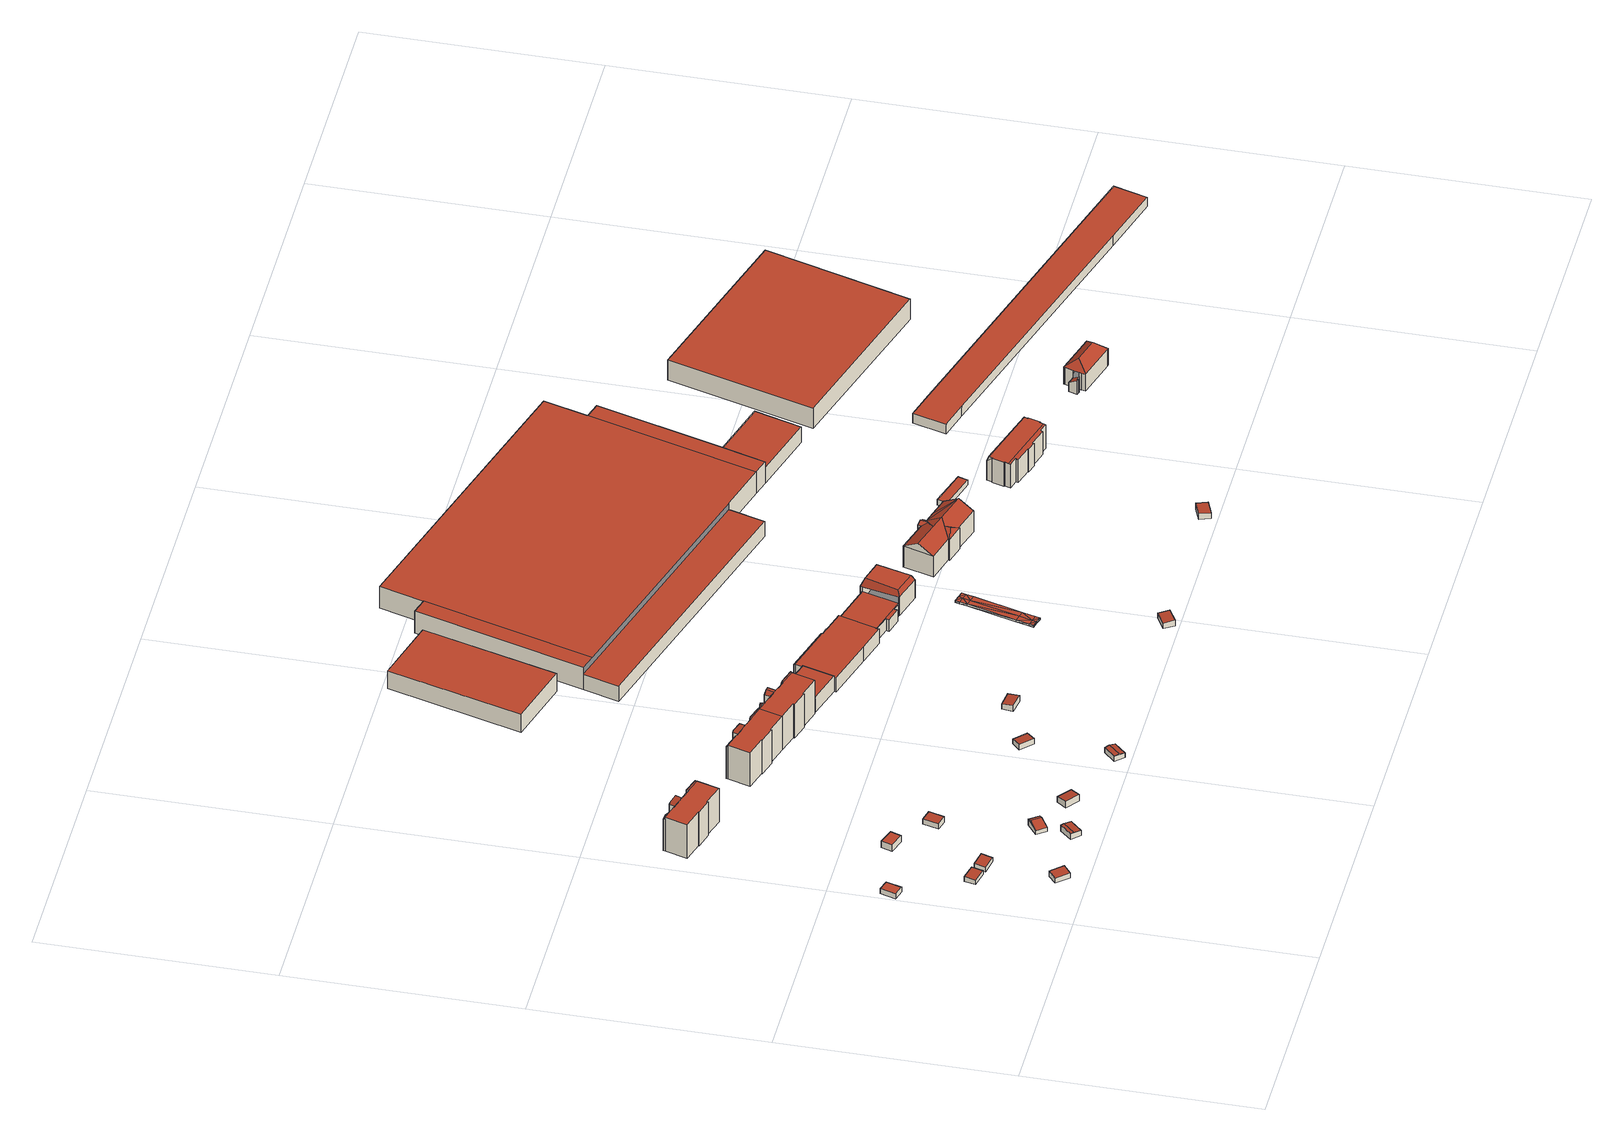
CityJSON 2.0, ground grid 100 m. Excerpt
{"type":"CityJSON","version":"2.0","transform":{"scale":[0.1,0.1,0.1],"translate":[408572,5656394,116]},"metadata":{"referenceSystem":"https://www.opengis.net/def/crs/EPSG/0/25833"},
"CityObjects":{
"building1":{"type":"Building","attributes":{"Dachtyp_tdc":"tdcPolyFlatRoof","Gemeindeschluessel":14612000,"Dachneigung":0,"QualitaetDacherkennung":69,"Geometrietyp2DReferenz":"3000","measuredHeight":2.52,"function":"31001_9998","roofType":"1000"},"geometry":[{"type":"Solid","lod":"2","boundaries":[[[[0,1,2,3]],[[1,4,5,2]],[[4,6,7,5]],[[6,0,3,7]],[[6,4,1,0]],[[3,2,5,7]]]],"semantics":{"surfaces":[{"type":"WallSurface"},{"type":"RoofSurface"},{"type":"GroundSurface"}],"values":[[0,0,0,0,1,2]]}}]},
"building2":{"type":"Building","attributes":{"Dachtyp_tdc":"tdcPolyFlatRoof","Gemeindeschluessel":14612000,"Dachneigung":4.63,"QualitaetDacherkennung":73,"Geometrietyp2DReferenz":"3000","measuredHeight":2.8,"function":"31001_9998","roofType":"2100"},"geometry":[{"type":"Solid","lod":"2","boundaries":[[[[8,9,10,11]],[[9,12,13,10]],[[12,14,15,13]],[[14,8,11,15]],[[14,12,9,8]],[[11,10,13,15]]]],"semantics":{"surfaces":[{"type":"WallSurface"},{"type":"RoofSurface"},{"type":"GroundSurface"}],"values":[[0,0,0,0,1,2]]}}]},
"building3":{"type":"Building","attributes":{"Dachtyp_tdc":"tdcPolyFlatRoof","Gemeindeschluessel":14612000,"Dachneigung":3.35,"QualitaetDacherkennung":84,"Geometrietyp2DReferenz":"3000","measuredHeight":2.32,"function":"31001_9998","roofType":"2100"},"geometry":[{"type":"Solid","lod":"2","boundaries":[[[[16,17,18,19]],[[17,20,21,18]],[[20,22,23,21]],[[22,16,19,23]],[[22,20,17,16]],[[19,18,21,23]]]],"semantics":{"surfaces":[{"type":"WallSurface"},{"type":"RoofSurface"},{"type":"GroundSurface"}],"values":[[0,0,0,0,1,2]]}}]},
"building4":{"type":"Building","attributes":{"Dachtyp_tdc":"tdcPolyFlatRoof","Gemeindeschluessel":14612000,"Dachneigung":5.38,"QualitaetDacherkennung":83,"Geometrietyp2DReferenz":"3000","measuredHeight":2.54,"function":"31001_9998","roofType":"2100"},"geometry":[{"type":"Solid","lod":"2","boundaries":[[[[24,25,26,27]],[[25,28,29,26]],[[28,30,31,29]],[[30,24,27,31]],[[30,28,25,24]],[[27,26,29,31]]]],"semantics":{"surfaces":[{"type":"WallSurface"},{"type":"RoofSurface"},{"type":"GroundSurface"}],"values":[[0,0,0,0,1,2]]}}]},
"building5":{"type":"Building","attributes":{"Dachtyp_tdc":"tdcPolyFlatRoof","Gemeindeschluessel":14612000,"Dachneigung":0,"QualitaetDacherkennung":84,"Geometrietyp2DReferenz":"3000","measuredHeight":3.15,"function":"31001_9998","roofType":"1000"},"geometry":[{"type":"Solid","lod":"2","boundaries":[[[[32,33,34,35]],[[33,36,37,34]],[[36,38,39,37]],[[38,32,35,39]],[[38,36,33,32]],[[35,34,37,39]]]],"semantics":{"surfaces":[{"type":"WallSurface"},{"type":"RoofSurface"},{"type":"GroundSurface"}],"values":[[0,0,0,0,1,2]]}}]},
"building6":{"type":"Building","attributes":{"Dachtyp_tdc":"tdcGableRoof","Gemeindeschluessel":14612000,"Dachneigung":10.18,"QualitaetDacherkennung":74,"Geometrietyp2DReferenz":"3000","measuredHeight":3.12,"function":"31001_9998","roofType":"3100"},"geometry":[{"type":"Solid","lod":"2","boundaries":[[[[40,41,42,43]],[[41,44,45,42]],[[44,46,47,45]],[[46,40,43,47]],[[44,41,48]],[[40,46,49]],[[41,40,49,48]],[[46,44,48,49]],[[43,42,45,47]]]],"semantics":{"surfaces":[{"type":"WallSurface"},{"type":"RoofSurface"},{"type":"GroundSurface"}],"values":[[0,0,0,0,0,0,1,1,2]]}}]},
"building7":{"type":"Building","attributes":{"Dachtyp_tdc":"tdcGableRoof","Gemeindeschluessel":14612000,"Dachneigung":15.72,"QualitaetDacherkennung":68,"Geometrietyp2DReferenz":"3000","measuredHeight":3.47,"function":"31001_9998","roofType":"3100"},"geometry":[{"type":"Solid","lod":"2","boundaries":[[[[50,51,52,53]],[[51,54,55,52]],[[54,56,57,55]],[[56,50,53,57]],[[54,51,58]],[[50,56,59]],[[51,50,59,58]],[[56,54,58,59]],[[53,52,55,57]]]],"semantics":{"surfaces":[{"type":"WallSurface"},{"type":"RoofSurface"},{"type":"GroundSurface"}],"values":[[0,0,0,0,0,0,1,1,2]]}}]},
"building8":{"type":"Building","attributes":{"Gemeindeschluessel":14612000,"Geometrietyp2DReferenz":"3000","function":"31001_9998","roofType":"9999"},"children":["building8-1","building8-2","building8-3","building8-4"]},
"building8-1":{"type":"BuildingPart","attributes":{"Dachtyp_tdc":"tdcHipAndGableRoof","Dachneigung":57.56,"QualitaetDacherkennung":70,"Geometrietyp2DReferenz":"3000","measuredHeight":17.89,"roofType":"5000"},"parents":["building8"],"geometry":[{"type":"MultiSurface","lod":"2","boundaries":[[[60,61,62,63]],[[64,65,66,67]],[[65,68,69,66]],[[68,70,71,69]],[[70,72,73,71]],[[72,74,75,73]],[[74,76,77,75]],[[76,78,79,77]],[[78,80,81,79]],[[80,60,63,81]],[[76,74,82]],[[74,72,70,68,65,64,83,84,82]],[[84,85,61,60,80,78,76,82]],[[63,62,86,67,66,69,71,73,75,77,79,81]]],"semantics":{"surfaces":[{"type":"WallSurface"},{"type":"RoofSurface"},{"type":"GroundSurface"}],"values":[0,0,0,0,0,0,0,0,0,0,1,1,1,2]}}]},
"building8-2":{"type":"BuildingPart","attributes":{"Dachtyp_tdc":"tdcGableRoof","Dachneigung":16.87,"QualitaetDacherkennung":16,"Geometrietyp2DReferenz":"3000","measuredHeight":16.88,"roofType":"3100"},"parents":["building8"],"geometry":[{"type":"MultiSurface","lod":"2","boundaries":[[[87,88,89,90]],[[88,91,92,89]],[[91,93,94,92]],[[91,88,95]],[[88,87,96,95]],[[93,91,95,96]],[[90,89,92,94]]],"semantics":{"surfaces":[{"type":"WallSurface"},{"type":"RoofSurface"},{"type":"GroundSurface"}],"values":[0,0,0,0,1,1,2]}}]},
"building8-3":{"type":"BuildingPart","attributes":{"Dachtyp_tdc":"tdcPolyFlatRoof","Dachneigung":0,"QualitaetDacherkennung":75,"Geometrietyp2DReferenz":"3000","measuredHeight":16.93,"roofType":"1000"},"parents":["building8"],"geometry":[{"type":"MultiSurface","lod":"2","boundaries":[[[97,98,67,94,93]],[[98,64,67]],[[99,62,61]],[[99,100,101,62]],[[100,102,103,101]],[[104,105,106,107,108]],[[105,109,110,106]],[[109,111,112,110]],[[111,113,114,112]],[[113,115,116,114]],[[115,117,118,116]],[[117,119,87,90,118]],[[119,117,115,113,111,109,105,104,120,102,100,99,85,121,83,98,97]],[[94,67,86,62,101,103,107,106,110,112,114,116,118,90]]],"semantics":{"surfaces":[{"type":"WallSurface"},{"type":"RoofSurface"},{"type":"GroundSurface"}],"values":[0,0,0,0,0,0,0,0,0,0,0,0,1,2]}}]},
"building8-4":{"type":"BuildingPart","attributes":{"Dachtyp_tdc":"tdcPolyFlatRoof","Dachneigung":3.7,"QualitaetDacherkennung":11,"Geometrietyp2DReferenz":"3000","measuredHeight":17.28,"roofType":"2100"},"parents":["building8"],"geometry":[{"type":"MultiSurface","lod":"2","boundaries":[[[122,123,124,103,102]],[[123,125,126,124]],[[125,108,107,126]],[[125,123,122,120,108]],[[107,103,124,126]]],"semantics":{"surfaces":[{"type":"WallSurface"},{"type":"RoofSurface"},{"type":"GroundSurface"}],"values":[0,0,0,1,2]}}]},
"building9":{"type":"Building","attributes":{"Dachtyp_tdc":"tdcPolyFlatRoof","Gemeindeschluessel":14612000,"Dachneigung":3.21,"QualitaetDacherkennung":86,"Geometrietyp2DReferenz":"3000","measuredHeight":2.82,"function":"31001_9998","roofType":"2100"},"geometry":[{"type":"Solid","lod":"2","boundaries":[[[[127,128,129,130]],[[128,131,132,129]],[[131,133,134,132]],[[133,127,130,134]],[[133,131,128,127]],[[130,129,132,134]]]],"semantics":{"surfaces":[{"type":"WallSurface"},{"type":"RoofSurface"},{"type":"GroundSurface"}],"values":[[0,0,0,0,1,2]]}}]},
"building10":{"type":"Building","attributes":{"Dachtyp_tdc":"tdcPolyFlatRoof","Gemeindeschluessel":14612000,"Dachneigung":6.22,"QualitaetDacherkennung":70,"Geometrietyp2DReferenz":"3000","measuredHeight":3.26,"function":"31001_9998","roofType":"2100"},"geometry":[{"type":"Solid","lod":"2","boundaries":[[[[135,136,137,138]],[[136,139,140,137]],[[139,141,142,140]],[[141,135,138,142]],[[141,139,136,135]],[[138,137,140,142]]]],"semantics":{"surfaces":[{"type":"WallSurface"},{"type":"RoofSurface"},{"type":"GroundSurface"}],"values":[[0,0,0,0,1,2]]}}]},
"building11":{"type":"Building","attributes":{"Dachtyp_tdc":"tdcGableRoof","Gemeindeschluessel":14612000,"Dachneigung":13.73,"QualitaetDacherkennung":66,"Geometrietyp2DReferenz":"3000","measuredHeight":3.08,"function":"31001_9998","roofType":"3100"},"geometry":[{"type":"Solid","lod":"2","boundaries":[[[[143,144,145,146]],[[144,147,148,145]],[[147,149,150,148]],[[149,143,146,150]],[[147,144,151]],[[143,149,152]],[[144,143,152,151]],[[149,147,151,152]],[[146,145,148,150]]]],"semantics":{"surfaces":[{"type":"WallSurface"},{"type":"RoofSurface"},{"type":"GroundSurface"}],"values":[[0,0,0,0,0,0,1,1,2]]}}]},
"building12":{"type":"Building","attributes":{"Gemeindeschluessel":14612000,"Geometrietyp2DReferenz":"3000","function":"31001_9998","roofType":"9999"},"children":["building12-1","building12-2","building12-3","building12-4"]},
"building12-1":{"type":"BuildingPart","attributes":{"Dachtyp_tdc":"tdcPolyFlatRoof","Dachneigung":0,"QualitaetDacherkennung":77,"Geometrietyp2DReferenz":"3000","measuredHeight":16.86,"roofType":"1000"},"parents":["building12"],"geometry":[{"type":"MultiSurface","lod":"2","boundaries":[[[153,154,155,156]],[[154,157,158,155]],[[157,159,160,161,158]],[[159,157,154,153,162,163,164,165,166,167,168,169,170,171,172,173]],[[174,175,176,177,178,179,180,181,182,183,156,155,158,161]],[[173,172,175,174,184]],[[172,185,175]],[[167,166,186,179,178,187]],[[165,164,181,180,188]],[[164,163,182,181]],[[163,162,183,182]],[[162,153,156,183]]],"semantics":{"surfaces":[{"type":"WallSurface"},{"type":"RoofSurface"},{"type":"GroundSurface"}],"values":[0,0,0,1,2,0,0,0,0,0,0,0]}}]},
"building12-2":{"type":"BuildingPart","attributes":{"Dachtyp_tdc":"tdcHipAndGableRoof","Dachneigung":57.32,"QualitaetDacherkennung":58,"Geometrietyp2DReferenz":"3000","measuredHeight":17.8,"roofType":"5000"},"parents":["building12"],"geometry":[{"type":"MultiSurface","lod":"2","boundaries":[[[189,187,178]],[[185,190,191,175]],[[190,192,193,191]],[[192,194,195,193]],[[194,196,197,195]],[[196,198,199,197]],[[198,200,201,199]],[[200,202,203,201]],[[202,189,178,203]],[[198,196,204]],[[196,194,192,190,185,171,205,204]],[[205,169,206,187,189,202,200,198,204]],[[178,177,176,175,191,193,195,197,199,201,203]]],"semantics":{"surfaces":[{"type":"WallSurface"},{"type":"RoofSurface"},{"type":"GroundSurface"}],"values":[0,0,0,0,0,0,0,0,0,1,1,1,2]}}]},
"building12-3":{"type":"BuildingPart","attributes":{"Dachtyp_tdc":"tdcPolyFlatRoof","Dachneigung":0,"QualitaetDacherkennung":10,"Geometrietyp2DReferenz":"3000","measuredHeight":16.22,"roofType":"1000"},"parents":["building12"],"geometry":[{"type":"MultiSurface","lod":"2","boundaries":[[[160,207,208,161]],[[207,209,210,208]],[[209,184,174,210]],[[184,209,207,160]],[[161,208,210,174]]],"semantics":{"surfaces":[{"type":"WallSurface"},{"type":"RoofSurface"},{"type":"GroundSurface"}],"values":[0,0,0,1,2]}}]},
"building12-4":{"type":"BuildingPart","attributes":{"Dachtyp_tdc":"tdcFreeFormRoof","Dachneigung":80.85,"QualitaetDacherkennung":24,"Geometrietyp2DReferenz":"3000","measuredHeight":17.55,"roofType":"5000"},"parents":["building12"],"geometry":[{"type":"MultiSurface","lod":"2","boundaries":[[[186,211,212,179]],[[211,213,214,212]],[[213,188,180,214]],[[215,188,213]],[[216,215,213,211]],[[216,211,186]],[[215,216,186,188]],[[179,212,214,180]]],"semantics":{"surfaces":[{"type":"WallSurface"},{"type":"RoofSurface"},{"type":"GroundSurface"}],"values":[0,0,0,1,1,1,1,2]}}]},
"building13":{"type":"Building","attributes":{"Dachtyp_tdc":"tdcPolyFlatRoof","Gemeindeschluessel":14612000,"Dachneigung":4.91,"QualitaetDacherkennung":75,"Geometrietyp2DReferenz":"3000","measuredHeight":2.71,"function":"31001_9998","roofType":"2100"},"geometry":[{"type":"Solid","lod":"2","boundaries":[[[[217,218,219,220]],[[218,221,222,219]],[[221,223,224,222]],[[223,217,220,224]],[[223,221,218,217]],[[220,219,222,224]]]],"semantics":{"surfaces":[{"type":"WallSurface"},{"type":"RoofSurface"},{"type":"GroundSurface"}],"values":[[0,0,0,0,1,2]]}}]},
"building14":{"type":"Building","attributes":{"Gemeindeschluessel":14612000,"Geometrietyp2DReferenz":"3000","function":"31001_9998","roofType":"9999"},"children":["building14-1","building14-2","building14-3","building14-4","building14-5"]},
"building14-1":{"type":"BuildingPart","attributes":{"Dachtyp_tdc":"tdcPolyFlatRoof","Dachneigung":0,"QualitaetDacherkennung":75,"Geometrietyp2DReferenz":"3000","measuredHeight":16.89,"roofType":"1000"},"parents":["building14"],"geometry":[{"type":"MultiSurface","lod":"2","boundaries":[[[225,226,227,228,229]],[[226,230,227]],[[231,232,233]],[[231,234,235,236,232]],[[237,238,239,240,241,242]],[[243,244,245,246,247]],[[244,248,249,245]],[[248,250,251,249]],[[250,252,253,251]],[[252,254,255,253]],[[254,256,257,255]],[[256,164,181,257]],[[164,165,258,180,181]],[[165,164,256,254,252,250,248,244,243,238,237,234,231,226,225,259,260]],[[228,227,261,262,232,236,241,240,246,245,249,251,253,255,257,181,180]]],"semantics":{"surfaces":[{"type":"WallSurface"},{"type":"RoofSurface"},{"type":"GroundSurface"}],"values":[0,0,0,0,0,0,0,0,0,0,0,0,0,1,2]}}]},
"building14-2":{"type":"BuildingPart","attributes":{"Dachtyp_tdc":"tdcGableRoof","Dachneigung":29.98,"QualitaetDacherkennung":11,"Geometrietyp2DReferenz":"3000","measuredHeight":18.31,"roofType":"3100"},"parents":["building14"],"geometry":[{"type":"MultiSurface","lod":"2","boundaries":[[[258,263,214,180]],[[263,264,265,214]],[[264,229,228,265]],[[264,263,266]],[[263,258,260,267,266]],[[229,264,266,267,259]],[[180,214,265,228]]],"semantics":{"surfaces":[{"type":"WallSurface"},{"type":"RoofSurface"},{"type":"GroundSurface"}],"values":[0,0,0,0,1,1,2]}}]},
"building14-3":{"type":"BuildingPart","attributes":{"Dachtyp_tdc":"tdcGableRoof","Dachneigung":42.89,"QualitaetDacherkennung":6,"Geometrietyp2DReferenz":"3000","measuredHeight":12.55,"roofType":"3100"},"parents":["building14"],"geometry":[{"type":"MultiSurface","lod":"2","boundaries":[[[239,268,269,240]],[[268,270,271,269]],[[270,247,246,271]],[[270,268,272]],[[268,239,273,272]],[[247,270,272,273]],[[240,269,271,246]]],"semantics":{"surfaces":[{"type":"WallSurface"},{"type":"RoofSurface"},{"type":"GroundSurface"}],"values":[0,0,0,0,1,1,2]}}]},
"building14-4":{"type":"BuildingPart","attributes":{"Dachtyp_tdc":"tdcFreeFormRoof","Dachneigung":69.13,"QualitaetDacherkennung":12,"Geometrietyp2DReferenz":"3000","measuredHeight":17.59,"roofType":"5000"},"parents":["building14"],"geometry":[{"type":"MultiSurface","lod":"2","boundaries":[[[235,274,275,236]],[[274,276,277,275]],[[276,242,241,277]],[[278,242,276]],[[279,278,276,274]],[[279,274,235]],[[278,279,235,242]],[[236,275,277,241]]],"semantics":{"surfaces":[{"type":"WallSurface"},{"type":"RoofSurface"},{"type":"GroundSurface"}],"values":[0,0,0,1,1,1,1,2]}}]},
"building14-5":{"type":"BuildingPart","attributes":{"Dachtyp_tdc":"tdcCutGableRoof","Dachneigung":55.86,"QualitaetDacherkennung":48,"Geometrietyp2DReferenz":"3000","measuredHeight":16.73,"roofType":"9999"},"parents":["building14"],"geometry":[{"type":"MultiSurface","lod":"2","boundaries":[[[230,280,281,227]],[[280,282,283,281]],[[282,284,285,283]],[[284,286,287,285]],[[286,288,289,287]],[[288,290,291,289]],[[290,292,293,291]],[[292,294,295,293]],[[294,296,297,295]],[[296,233,232,297]],[[288,286,284,282,280,230,298]],[[299,233,296,294,292,290]],[[298,299,290,288]],[[227,281,283,285,287,289,291,293,295,297,232,262,261]]],"semantics":{"surfaces":[{"type":"WallSurface"},{"type":"RoofSurface"},{"type":"GroundSurface"}],"values":[0,0,0,0,0,0,0,0,0,0,1,1,1,2]}}]},
"building15":{"type":"Building","attributes":{"Dachtyp_tdc":"tdcPolyFlatRoof","Gemeindeschluessel":14612000,"Dachneigung":5.23,"QualitaetDacherkennung":60,"Geometrietyp2DReferenz":"3000","measuredHeight":2.94,"function":"31001_9998","roofType":"2100"},"geometry":[{"type":"Solid","lod":"2","boundaries":[[[[300,301,302,303]],[[301,304,305,302]],[[304,306,307,305]],[[306,300,303,307]],[[306,304,301,300]],[[303,302,305,307]]]],"semantics":{"surfaces":[{"type":"WallSurface"},{"type":"RoofSurface"},{"type":"GroundSurface"}],"values":[[0,0,0,0,1,2]]}}]},
"building16":{"type":"Building","attributes":{"Dachtyp_tdc":"tdcPolyFlatRoof","Gemeindeschluessel":14612000,"Dachneigung":0,"QualitaetDacherkennung":79,"Geometrietyp2DReferenz":"3000","measuredHeight":7.58,"function":"31001_9998","roofType":"1000"},"geometry":[{"type":"Solid","lod":"2","boundaries":[[[[308,309,310,311]],[[309,312,313,310]],[[312,314,315,313]],[[314,316,317,315]],[[316,318,319,317]],[[318,320,321,319]],[[320,308,311,321]],[[320,318,316,314,312,309,308]],[[311,310,313,315,317,319,321]]]],"semantics":{"surfaces":[{"type":"WallSurface"},{"type":"RoofSurface"},{"type":"GroundSurface"}],"values":[[0,0,0,0,0,0,0,1,2]]}}]},
"building17":{"type":"Building","attributes":{"Gemeindeschluessel":14612000,"Dachorientierung":0,"MittlereTraufHoehe":125.93,"ObjektHoehe":9,"BodenHoehe":116.93,"Geometrietyp2DReferenz":"3000","BezugspunktDach":"2000","AbsoluteHoehe":125.93,"Dachflaeche":1790.75,"measuredHeight":9,"function":"31001_2000","storeysAboveGround":3},"geometry":[{"type":"MultiSurface","lod":"2","boundaries":[[[322,323,324,325]],[[325,324,326,327]],[[324,323,328,326]],[[323,322,329,328]],[[322,325,327,329]],[[327,326,328,329]]],"semantics":{"surfaces":[{"type":"RoofSurface"},{"type":"WallSurface"},{"type":"GroundSurface"}],"values":[0,1,1,1,1,2]}}]},
"building18":{"type":"Building","attributes":{"Dachtyp_tdc":"tdcPolyFlatRoof","Gemeindeschluessel":14612000,"Dachneigung":3.78,"QualitaetDacherkennung":62,"Geometrietyp2DReferenz":"3000","measuredHeight":2.79,"function":"31001_9998","roofType":"2100"},"geometry":[{"type":"Solid","lod":"2","boundaries":[[[[330,331,332,333]],[[331,334,335,332]],[[334,336,337,335]],[[336,330,333,337]],[[336,334,331,330]],[[333,332,335,337]]]],"semantics":{"surfaces":[{"type":"WallSurface"},{"type":"RoofSurface"},{"type":"GroundSurface"}],"values":[[0,0,0,0,1,2]]}}]},
"building19":{"type":"Building","attributes":{"Gemeindeschluessel":14612000,"Geometrietyp2DReferenz":"3000","function":"31001_9998","roofType":"9999"},"children":["building19-1","building19-2","building19-3","building19-4","building19-5"]},
"building19-1":{"type":"BuildingPart","attributes":{"Dachtyp_tdc":"tdcCutTentRoof","Dachneigung":0.071,"QualitaetDacherkennung":75,"Geometrietyp2DReferenz":"3000","measuredHeight":11.69,"roofType":"9999"},"parents":["building19"],"geometry":[{"type":"MultiSurface","lod":"2","boundaries":[[[338,339,340,341]],[[339,342,343,340]],[[342,344,345,343]],[[344,346,347,345]],[[346,348,349,347]],[[348,350,351,349]],[[350,352,353,351]],[[352,354,355,353]],[[354,356,357,355]],[[356,358,359,357]],[[358,360,361,359]],[[360,362,363,361]],[[362,364,363]],[[350,348,346,344,342,365,366]],[[358,356,354,352,350,366,367]],[[360,358,367,368]],[[342,339,338,362,360,368,365]],[[368,367,366,365]],[[340,343,345,347,349,351,353,355,357,359,361,363]]],"semantics":{"surfaces":[{"type":"WallSurface"},{"type":"RoofSurface"},{"type":"GroundSurface"}],"values":[0,0,0,0,0,0,0,0,0,0,0,0,0,1,1,1,1,1,2]}}]},
"building19-2":{"type":"BuildingPart","attributes":{"Dachtyp_tdc":"tdcPolyFlatRoof","Dachneigung":0,"QualitaetDacherkennung":43,"Geometrietyp2DReferenz":"3000","measuredHeight":5.82,"roofType":"1000"},"parents":["building19"],"geometry":[{"type":"MultiSurface","lod":"2","boundaries":[[[369,370,371,372]],[[370,373,374,371]],[[373,375,376,377,374]],[[378,379,380,381,382]],[[379,383,384,380]],[[383,385,386,384]],[[385,369,372,386]],[[385,383,379,378,375,373,370,369]],[[372,371,374,377,381,380,384,386]]],"semantics":{"surfaces":[{"type":"WallSurface"},{"type":"RoofSurface"},{"type":"GroundSurface"}],"values":[0,0,0,0,0,0,0,1,2]}}]},
"building19-3":{"type":"BuildingPart","attributes":{"Dachtyp_tdc":"tdcPolyFlatRoof","Dachneigung":8.96,"QualitaetDacherkennung":39,"Geometrietyp2DReferenz":"3000","measuredHeight":6.89,"roofType":"2100"},"parents":["building19"],"geometry":[{"type":"MultiSurface","lod":"2","boundaries":[[[387,388,389,390]],[[391,392,393,394]],[[392,387,390,393]],[[392,391,388,387]],[[390,389,394,393]]],"semantics":{"surfaces":[{"type":"WallSurface"},{"type":"RoofSurface"},{"type":"GroundSurface"}],"values":[0,0,0,1,2]}}]},
"building19-4":{"type":"BuildingPart","attributes":{"Dachtyp_tdc":"tdcPolyFlatRoof","Dachneigung":0,"QualitaetDacherkennung":76,"Geometrietyp2DReferenz":"3000","measuredHeight":5.69,"roofType":"1000"},"parents":["building19"],"geometry":[{"type":"MultiSurface","lod":"2","boundaries":[[[395,341,340,396]],[[364,382,381,363]],[[364,341,395,376,382]],[[381,377,396,340,363]]],"semantics":{"surfaces":[{"type":"WallSurface"},{"type":"RoofSurface"},{"type":"GroundSurface"}],"values":[0,0,1,2]}}]},
"building19-5":{"type":"BuildingPart","attributes":{"Dachtyp_tdc":"tdcPolyFlatRoof","Dachneigung":0,"QualitaetDacherkennung":35,"Geometrietyp2DReferenz":"3000","measuredHeight":7.14,"roofType":"1000"},"parents":["building19"],"geometry":[{"type":"MultiSurface","lod":"2","boundaries":[[[397,398,399,389,388]],[[398,400,401,399]],[[400,402,403,401]],[[402,404,405,403]],[[404,406,407,405]],[[406,408,395,396,407]],[[409,410,411,374,373]],[[410,412,413,411]],[[412,414,415,413]],[[414,416,417,415]],[[416,418,419,417]],[[418,420,391,394,419]],[[420,418,416,414,412,410,409,408,406,404,402,400,398,397]],[[389,399,401,403,405,407,396,377,374,411,413,415,417,419,394]]],"semantics":{"surfaces":[{"type":"WallSurface"},{"type":"RoofSurface"},{"type":"GroundSurface"}],"values":[0,0,0,0,0,0,0,0,0,0,0,0,1,2]}}]},
"building20":{"type":"Building","attributes":{"Stand_DGM":"2016","Stand_Basis-DLM":"2021","Gemeindeschluessel":"14612000","ObjektHoehe":1,"Stand_Laserscan":"2016","BodenHoehe":116.72,"Stand_3D-Stadtmodell":"2023","Geometrietyp2DReferenz":2000,"AbsoluteHoehe":117.72,"measuredHeight":1,"function":"53001_1800","roofType":"9999"},"geometry":[{"type":"MultiSurface","lod":"2","boundaries":[[[421,422,423]],[[421,423,424]],[[422,425,423]],[[423,425,426]],[[425,427,428]],[[425,428,426]],[[427,429,428]],[[428,429,430]],[[429,431,432]],[[429,432,430]],[[433,434,422]],[[433,422,421]],[[434,435,422]],[[422,435,425]],[[435,436,427]],[[435,427,425]],[[427,436,429]],[[429,436,437]],[[437,438,431]],[[437,431,429]],[[421,424,439]],[[421,439,440]],[[424,423,441]],[[424,441,439]],[[423,426,442]],[[423,442,441]],[[426,428,443]],[[426,443,442]],[[428,430,444]],[[428,444,443]],[[430,432,445]],[[430,445,444]],[[432,431,446]],[[432,446,445]],[[431,438,447]],[[431,447,446]],[[438,437,448]],[[438,448,447]],[[437,436,449]],[[437,449,448]],[[436,435,450]],[[436,450,449]],[[435,434,451]],[[435,451,450]],[[434,433,452]],[[434,452,451]],[[433,421,440]],[[433,440,452]],[[441,453,440]],[[439,441,440]],[[441,454,453]],[[442,454,441]],[[443,455,454]],[[442,443,454]],[[443,456,455]],[[444,456,443]],[[445,446,456]],[[444,445,456]],[[453,451,452]],[[440,453,452]],[[453,450,451]],[[454,450,453]],[[455,449,450]],[[454,455,450]],[[456,449,455]],[[448,449,456]],[[446,447,448]],[[456,446,448]]],"semantics":{"surfaces":[{"type":"RoofSurface"},{"type":"WallSurface"},{"type":"GroundSurface"}],"values":[0,0,0,0,0,0,0,0,0,0,0,0,0,0,0,0,0,0,0,0,1,1,1,1,1,1,1,1,1,1,1,1,1,1,1,1,1,1,1,1,1,1,1,1,1,1,1,1,2,2,2,2,2,2,2,2,2,2,2,2,2,2,2,2,2,2,2,2]}}]},
"building21":{"type":"Building","attributes":{"Dachtyp_tdc":"tdcFreeFormRoof","Gemeindeschluessel":14612000,"Dachneigung":29.04,"QualitaetDacherkennung":66,"Geometrietyp2DReferenz":"3000","measuredHeight":14.24,"function":"31001_9998","roofType":"5000"},"geometry":[{"type":"Solid","lod":"2","boundaries":[[[[457,458,459,460]],[[458,461,462,459]],[[461,463,464,462]],[[463,465,466,464]],[[465,467,468,466]],[[467,469,470,468]],[[469,471,472,470]],[[471,473,474,472]],[[473,475,476,474]],[[475,477,478,476]],[[477,479,480,478]],[[479,481,482,480]],[[481,457,460,482]],[[483,484,485,486,481,479]],[[487,488,483,479,477]],[[487,477,475]],[[488,487,475,473]],[[489,483,488,473,471]],[[489,471,469]],[[467,489,469]],[[465,489,467]],[[465,483,489]],[[483,465,484]],[[490,491,485,484,465,463]],[[490,463,461]],[[491,490,461,458]],[[486,485,491,458,457]],[[486,457,481]],[[460,459,462,464,466,468,470,472,474,476,478,480,482]]]],"semantics":{"surfaces":[{"type":"WallSurface"},{"type":"RoofSurface"},{"type":"GroundSurface"}],"values":[[0,0,0,0,0,0,0,0,0,0,0,0,0,1,1,1,1,1,0,1,1,1,1,1,0,1,1,0,2]]}}]},
"building22":{"type":"Building","attributes":{"Gemeindeschluessel":14612000,"Geometrietyp2DReferenz":"3000","function":"31001_2000","roofType":"9999"},"children":["building22-1","building22-2","building22-3","building22-4"]},
"building22-1":{"type":"BuildingPart","attributes":{"Dachtyp_tdc":"tdcPolyFlatRoof","Dachneigung":0,"QualitaetDacherkennung":42,"Geometrietyp2DReferenz":"3000","measuredHeight":11.07,"roofType":"1000"},"parents":["building22"],"geometry":[{"type":"MultiSurface","lod":"2","boundaries":[[[492,493,494,495,496]],[[493,497,498,499,494]],[[500,497,493,492]],[[495,494,499,501]]],"semantics":{"surfaces":[{"type":"WallSurface"},{"type":"RoofSurface"},{"type":"GroundSurface"}],"values":[0,0,1,2]}}]},
"building22-2":{"type":"BuildingPart","attributes":{"Dachtyp_tdc":"tdcPolyFlatRoof","Dachneigung":0,"QualitaetDacherkennung":36,"Geometrietyp2DReferenz":"3000","measuredHeight":10.86,"roofType":"1000"},"parents":["building22"],"geometry":[{"type":"MultiSurface","lod":"2","boundaries":[[[502,503,504,505]],[[503,506,504]],[[498,507,508,499]],[[507,509,510,508]],[[509,511,512,510]],[[509,507,498,513,503,502,511]],[[512,505,504,501,499,508,510]]],"semantics":{"surfaces":[{"type":"WallSurface"},{"type":"RoofSurface"},{"type":"GroundSurface"}],"values":[0,0,0,0,0,1,2]}}]},
"building22-3":{"type":"BuildingPart","attributes":{"Dachtyp_tdc":"tdcPolyFlatRoof","Dachneigung":0,"QualitaetDacherkennung":43,"Geometrietyp2DReferenz":"3000","measuredHeight":10.92,"roofType":"1000"},"parents":["building22"],"geometry":[{"type":"MultiSurface","lod":"2","boundaries":[[[514,515,516,517]],[[515,518,519,516]],[[518,502,505,519]],[[514,517,512,511]],[[511,502,518,515,514]],[[517,516,519,505,512]]],"semantics":{"surfaces":[{"type":"WallSurface"},{"type":"RoofSurface"},{"type":"GroundSurface"}],"values":[0,0,0,0,1,2]}}]},
"building22-4":{"type":"BuildingPart","attributes":{"Dachtyp_tdc":"tdcPolyFlatRoof","Dachneigung":0,"QualitaetDacherkennung":88,"Geometrietyp2DReferenz":"3000","measuredHeight":7.49,"roofType":"1000"},"parents":["building22"],"geometry":[{"type":"MultiSurface","lod":"2","boundaries":[[[520,496,495,521]],[[506,522,523,504]],[[522,520,521,523]],[[522,506,524,496,520]],[[521,495,501,504,523]]],"semantics":{"surfaces":[{"type":"WallSurface"},{"type":"RoofSurface"},{"type":"GroundSurface"}],"values":[0,0,0,1,2]}}]},
"building23":{"type":"Building","attributes":{"Dachtyp_tdc":"tdcPolyFlatRoof","Gemeindeschluessel":14612000,"Dachneigung":3.6,"QualitaetDacherkennung":72,"Geometrietyp2DReferenz":"3000","measuredHeight":3,"function":"31001_9998","roofType":"2100"},"geometry":[{"type":"Solid","lod":"2","boundaries":[[[[525,526,527,528]],[[526,529,530,527]],[[529,531,532,530]],[[531,525,528,532]],[[531,529,526,525]],[[528,527,530,532]]]],"semantics":{"surfaces":[{"type":"WallSurface"},{"type":"RoofSurface"},{"type":"GroundSurface"}],"values":[[0,0,0,0,1,2]]}}]},
"building24":{"type":"Building","attributes":{"Gemeindeschluessel":14612000,"Dachneigung":90,"Dachorientierung":0,"MittlereTraufHoehe":118.89,"QualitaetDacherkennung":92,"ObjektHoehe":2.6,"BodenHoehe":116.3,"Geometrietyp2DReferenz":"3000","AbsoluteHoehe":118.89,"Dachflaeche":74.6,"measuredHeight":2.6,"function":"31001_9998","roofType":"1000","storeysAboveGround":1},"geometry":[{"type":"MultiSurface","lod":"2","boundaries":[[[533,534,535,536]],[[534,537,538,535]],[[537,539,540,538]],[[539,541,542,540]],[[541,533,536,542]],[[541,539,537,534,533]],[[536,535,538,540,542]]],"semantics":{"surfaces":[{"type":"WallSurface"},{"type":"RoofSurface"},{"type":"GroundSurface"}],"values":[0,0,0,0,0,1,2]}}]},
"building25":{"type":"Building","attributes":{"Dachtyp_tdc":"tdcFreeFormRoof","Gemeindeschluessel":14612000,"Dachneigung":0.156,"QualitaetDacherkennung":70,"Geometrietyp2DReferenz":"3000","measuredHeight":12.02,"function":"31001_9998","roofType":"5000"},"geometry":[{"type":"Solid","lod":"2","boundaries":[[[[543,544,545,546]],[[544,547,548,545]],[[547,549,550,548]],[[549,551,552,550]],[[551,553,554,552]],[[551,549,547,544,543,555,556,557,558,559,560,553]],[[561,562,563,564,565,566,567,568,569,570,571,572,573,574,575,576]],[[577,561,576,578,579,580,581,558,557,582,583,584]],[[577,562,561]],[[556,582,557]],[[581,559,558]],[[575,578,576]],[[554,585,586,587,588,589,590,591,592,593,594,595,596,597,598,599,600,601,602,603,604,605,606,607,608,609,610,546,545,548,550,552]],[[553,560,585,554]],[[560,559,586,585]],[[559,581,587,586]],[[581,580,588,587]],[[580,579,589,588]],[[579,578,590,589]],[[578,575,591,590]],[[575,574,592,591]],[[574,573,593,592]],[[573,572,594,593]],[[572,571,595,594]],[[571,570,596,595]],[[570,569,597,596]],[[569,568,598,597]],[[568,567,599,598]],[[567,566,600,599]],[[566,565,601,600]],[[565,564,602,601]],[[564,563,603,602]],[[563,562,604,603]],[[562,577,605,604]],[[577,584,606,605]],[[584,583,607,606]],[[583,582,608,607]],[[582,556,609,608]],[[556,555,610,609]],[[555,543,546,610]]]],"semantics":{"surfaces":[{"type":"WallSurface"},{"type":"RoofSurface"},{"type":"GroundSurface"}],"values":[[0,0,0,0,0,1,1,1,0,0,0,0,2,0,0,0,0,0,0,0,0,0,0,0,0,0,0,0,0,0,0,0,0,0,0,0,0,0,0,0]]}}]},
"building26":{"type":"Building","attributes":{"Dachtyp_tdc":"tdcPolyFlatRoof","Gemeindeschluessel":14612000,"Dachneigung":0,"QualitaetDacherkennung":59,"Geometrietyp2DReferenz":"3000","measuredHeight":7.87,"function":"31001_2000","roofType":"1000"},"geometry":[{"type":"Solid","lod":"2","boundaries":[[[[611,612,519,613]],[[612,614,516,519]],[[614,615,616,516]],[[615,611,613,616]],[[615,614,612,611]],[[613,519,516,616]]]],"semantics":{"surfaces":[{"type":"WallSurface"},{"type":"RoofSurface"},{"type":"GroundSurface"}],"values":[[0,0,0,0,1,2]]}}]},
"building27":{"type":"Building","attributes":{"Gemeindeschluessel":14612000,"Geometrietyp2DReferenz":"3000","function":"31001_9998","roofType":"9999"},"children":["building27-1","building27-2"]},
"building27-1":{"type":"BuildingPart","attributes":{"Dachtyp_tdc":"tdcHipRoof","Dachneigung":37.4,"QualitaetDacherkennung":72,"Geometrietyp2DReferenz":"3000","measuredHeight":12.11,"roofType":"3200"},"parents":["building27"],"geometry":[{"type":"MultiSurface","lod":"2","boundaries":[[[617,618,619,620]],[[618,621,619]],[[622,623,624,625,626]],[[623,627,628,624]],[[627,629,630,628]],[[629,631,632,630]],[[631,633,634,632]],[[633,635,636,634]],[[635,637,638,636]],[[637,639,640,638]],[[639,641,642,640]],[[641,643,644,642]],[[643,645,646,644]],[[645,617,620,646]],[[641,639,637,635,633,631,647]],[[627,623,622,618,617,645,648]],[[631,629,627,648,647]],[[645,643,641,647,648]],[[620,619,625,624,628,630,632,634,636,638,640,642,644,646]]],"semantics":{"surfaces":[{"type":"WallSurface"},{"type":"RoofSurface"},{"type":"GroundSurface"}],"values":[0,0,0,0,0,0,0,0,0,0,0,0,0,0,1,1,1,1,2]}}]},
"building27-2":{"type":"BuildingPart","attributes":{"Dachtyp_tdc":"tdcPolyFlatRoof","Dachneigung":28.91,"QualitaetDacherkennung":49,"Geometrietyp2DReferenz":"3000","measuredHeight":6.64,"roofType":"2100"},"parents":["building27"],"geometry":[{"type":"MultiSurface","lod":"2","boundaries":[[[621,649,650,619]],[[649,651,652,650]],[[651,653,654,652]],[[653,655,656,654]],[[655,657,658,656]],[[657,659,660,658]],[[659,626,625,660]],[[626,659,657,655,653,651,649,621]],[[619,650,652,654,656,658,660,625]]],"semantics":{"surfaces":[{"type":"WallSurface"},{"type":"RoofSurface"},{"type":"GroundSurface"}],"values":[0,0,0,0,0,0,0,1,2]}}]},
"building28":{"type":"Building","attributes":{"Dachtyp_tdc":"tdcPolyFlatRoof","Gemeindeschluessel":14612000,"Dachneigung":0,"QualitaetDacherkennung":87,"Geometrietyp2DReferenz":"3000","measuredHeight":10.19,"function":"31001_2000","roofType":"1000"},"geometry":[{"type":"Solid","lod":"2","boundaries":[[[[661,662,663,664]],[[662,665,666,663]],[[665,667,668,666]],[[667,661,664,668]],[[667,665,662,661]],[[664,663,666,668]]]],"semantics":{"surfaces":[{"type":"WallSurface"},{"type":"RoofSurface"},{"type":"GroundSurface"}],"values":[[0,0,0,0,1,2]]}}]},
"building29":{"type":"Building","attributes":{"Dachtyp_tdc":"tdcPolyFlatRoof","Gemeindeschluessel":14612000,"Dachneigung":0,"QualitaetDacherkennung":56,"Geometrietyp2DReferenz":"3000","measuredHeight":4.74,"function":"31001_2000","roofType":"1000"},"geometry":[{"type":"Solid","lod":"2","boundaries":[[[[669,670,671,672]],[[670,673,674,671]],[[673,675,676,674]],[[675,677,678,676]],[[677,679,680,678]],[[679,681,682,680]],[[681,683,684,682]],[[683,669,672,684]],[[683,681,679,677,675,673,670,669]],[[672,671,674,676,678,680,682,684]]]],"semantics":{"surfaces":[{"type":"WallSurface"},{"type":"RoofSurface"},{"type":"GroundSurface"}],"values":[[0,0,0,0,0,0,0,0,1,2]]}}]}
},
"vertices":[
[1,720,36],[21,787,36],[21,787,11],[1,720,11],[69,773,36],[69,773,11],[49,706,36],[49,706,11],
[220,121,48],[258,154,52],[258,154,24],[220,121,24],[304,102,52],[304,102,24],[266,69,48],[266,69,24],
[234,463,38],[224,414,35],[224,414,15],[234,463,15],[155,429,35],[155,429,15],[166,478,38],[166,478,15],
[322,444,41],[313,395,36],[313,395,15],[322,444,15],[244,408,36],[244,408,15],[253,457,41],[253,457,15],
[380,824,43],[364,777,43],[364,777,11],[380,824,11],[298,800,43],[298,800,11],[314,847,43],[314,847,11],
[505,120,55],[552,171,55],[552,171,26],[505,120,26],[589,137,51],[589,137,26],[541,86,51],[541,86,26],[562,162,57],[514,111,57],
[543,224,41],[512,264,41],[512,264,21],[543,224,21],[568,306,50],[568,306,21],[598,267,50],[598,267,21],[552,294,56],[582,255,56],
[258,1650,157],[255,1637,157],[255,1637,8],[258,1650,8],[214,1649,151],[217,1648,155],[217,1648,8],[214,1649,8],[221,1661,155],[221,1661,8],[218,1662,151],[218,1662,8],[226,1688,152],[226,1688,8],[229,1687,156],[229,1687,8],[266,1677,158],[266,1677,8],[269,1676,152],[269,1676,8],[261,1649,153],[261,1649,8],[243,1665,187],[230,1644,177],[236,1643,187],[242,1641,177],[236,1643,8],
[110,1679,166],[112,1686,166],[112,1686,8],[110,1679,8],[184,1665,160],[184,1665,8],[182,1658,160],[182,1658,8],[129,1681,177],[127,1674,177],
[182,1658,177],[214,1649,177],[255,1637,177],[277,1631,177],[277,1631,8],[293,1626,177],[293,1626,8],[365,1605,177],[338,1510,177],[338,1510,8],[365,1605,8],[365,1605,176],[245,1537,177],[245,1537,8],[244,1533,177],[244,1533,8],[171,1554,177],[171,1554,8],[172,1557,177],[172,1557,8],[82,1583,177],[82,1583,8],[110,1679,177],[346,1611,177],[236,1643,177],
[293,1626,181],[295,1634,181],[295,1634,8],[368,1613,176],[368,1613,8],
[523,637,41],[475,650,38],[475,650,12],[523,637,12],[494,718,38],[494,718,12],[542,704,41],[542,704,12],
[790,182,50],[759,142,56],[759,142,23],[790,182,23],[704,185,56],[704,185,23],[734,225,50],[734,225,23],
[1030,59,53],[1078,109,53],[1078,109,28],[1030,59,28],[1114,75,51],[1114,75,28],[1065,24,51],[1065,24,28],[1094,94,58],[1045,44,58],
[676,1409,178],[677,1412,178],[677,1412,9],[676,1409,9],[586,1439,178],[586,1439,9],[614,1534,178],[614,1534,171],[614,1534,9],[749,1387,178],[751,1392,178],[843,1365,178],[871,1463,178],[798,1483,178],[766,1493,178],[766,1492,178],[750,1497,178],[744,1498,178],[737,1500,178],[724,1503,178],[688,1513,178],[688,1513,9],[724,1503,9],[744,1498,9],[766,1492,9],[766,1493,9],[798,1483,9],[871,1463,9],[843,1365,9],[751,1392,9],[749,1387,9],[688,1513,171],[724,1503,160],[798,1483,160],[766,1493,152],[871,1463,160],
[766,1493,153],[727,1513,160],[727,1513,9],[723,1514,154],[723,1514,9],[731,1542,154],[731,1542,9],[735,1541,159],[735,1541,9],[777,1529,152],[777,1529,9],[769,1502,152],[769,1502,9],[768,1503,153],[768,1503,9],[750,1518,187],[744,1498,187],[766,1492,152],
[616,1542,171],[616,1542,9],[690,1520,171],[690,1520,9],
[801,1491,160],[801,1491,9],[873,1470,160],[873,1470,9],[869,1468,181],[803,1486,185],
[1116,431,43],[1081,395,48],[1081,395,21],[1116,431,21],[1031,445,48],[1031,445,21],[1066,480,43],[1066,480,21],
[948,1441,178],[978,1432,178],[978,1432,9],[948,1441,9],[948,1441,156],[978,1432,158],[1019,1420,178],[1019,1420,9],[1019,1420,154],[1052,1410,178],[1052,1410,175],[1052,1410,9],[1127,1388,178],[1126,1385,178],[1126,1385,89],[1126,1385,9],[1127,1388,9],[1127,1388,175],[1100,1295,178],[1099,1295,178],[1099,1295,9],[1100,1295,9],[1100,1295,73],[1098,1290,178],[1098,1290,9],[1006,1317,178],[1006,1317,9],[1004,1312,178],[1004,1312,9],[928,1334,178],[928,1334,9],[929,1340,178],[929,1340,9],[871,1463,149],[911,1451,178],[882,1460,178],[991,1428,9],[1004,1424,9],
[873,1470,149],[950,1448,156],[950,1448,9],[890,1465,192],[888,1458,192],
[1138,1381,89],[1138,1381,9],[1112,1291,74],[1112,1291,9],[1131,1354,135],[1118,1358,135],
[1054,1417,175],[1054,1417,9],[1129,1395,175],[1129,1395,9],[1124,1393,185],[1056,1413,185],
[981,1431,162],[981,1431,9],[985,1443,162],[985,1443,9],[982,1444,158],[982,1444,9],[989,1470,158],[989,1470,9],[1002,1466,176],[1002,1466,9],[1015,1463,176],[1015,1463,9],[1033,1457,149],[1033,1457,9],[1025,1431,149],[1025,1431,9],[1022,1432,154],[1022,1432,9],[991,1428,176],[1004,1424,176],
[1343,561,47],[1336,511,52],[1336,511,22],[1343,561,22],[1267,521,52],[1267,521,22],[1273,570,47],[1273,570,22],
[1112,1291,80],[1138,1381,80],[1138,1381,4],[1112,1291,4],[1152,1427,80],[1152,1427,4],[1254,1397,80],[1254,1397,4],[1280,1389,80],[1280,1389,4],[1302,1383,80],[1302,1383,4],[1263,1247,80],[1263,1247,4],
[1179,2897,99],[892,2977,99],[730,2399,99],[1018,2319,99],[730,2399,9],[1018,2319,9],[892,2977,9],[1179,2897,9],
[1956,88,64],[1982,45,67],[1982,45,39],[1956,88,39],[1922,10,67],[1922,10,39],[1896,52,64],[1896,52,39],
[1845,1261,82],[1845,1261,83],[1845,1261,3],[1845,1261,60],[1848,1271,82],[1848,1271,3],[1852,1270,82],[1852,1270,3],[1858,1268,82],[1858,1268,3],[1940,1244,81],[1940,1244,3],[1969,1236,82],[1969,1236,3],[1959,1201,84],[1959,1201,3],[1957,1194,85],[1957,1194,3],[1948,1162,87],[1948,1162,3],[1919,1064,94],[1919,1064,3],[1798,1099,94],[1798,1099,3],[1799,1104,94],[1799,1104,3],[1799,1104,60],[1857,1253,120],[1951,1226,120],[1913,1078,120],[1811,1108,120],
[1687,1118,61],[1690,1130,61],[1690,1130,3],[1687,1118,3],[1608,1154,61],[1608,1154,3],[1610,1158,61],[1610,1158,60],[1610,1158,3],[1787,1107,61],[1786,1103,61],[1786,1103,3],[1787,1107,3],[1787,1107,60],[1760,1111,61],[1760,1111,3],[1757,1098,61],[1757,1098,3],
[1532,1360,70],[1530,1352,72],[1530,1352,3],[1532,1360,3],[1311,1415,72],[1314,1423,70],[1314,1423,3],[1311,1415,3],
[1656,1315,60],[1656,1315,3],
[1530,1352,74],[1537,1350,74],[1537,1350,3],[1542,1349,74],[1542,1349,3],[1559,1344,74],[1559,1344,3],[1565,1342,74],[1565,1342,3],[1570,1340,74],[1570,1340,3],[1656,1315,74],[1608,1154,74],[1604,1140,74],[1604,1140,3],[1479,1176,74],[1479,1176,3],[1260,1239,74],[1260,1239,3],[1263,1247,74],[1263,1247,3],[1302,1383,74],[1302,1383,3],[1311,1415,74],
[1948,894,17],[1943,875,17],[1969,868,17],[1975,887,17],[1934,843,17],[1961,836,17],[1877,632,17],[1904,625,17],[1862,576,17],[1889,569,17],[1857,557,17],[1884,549,17],[1921,901,17],[1916,882,17],[1908,850,17],[1851,639,17],[1836,583,17],[1831,564,17],[1975,887,7],[1948,894,7],[1969,868,7],[1961,836,7],[1904,625,7],[1889,569,7],[1884,549,7],[1857,557,7],[1831,564,7],[1836,583,7],[1851,639,7],[1908,850,7],[1916,882,7],[1921,901,7],[1943,875,7],[1934,843,7],[1877,632,7],[1862,576,7],
[2103,1152,109],[2244,1111,109],[2244,1111,5],[2103,1152,5],[2248,1126,109],[2248,1126,5],[2288,1114,109],[2288,1114,5],[2284,1098,109],[2284,1098,5],[2335,1084,109],[2335,1084,5],[2421,1059,109],[2421,1059,5],[2383,929,109],[2383,929,5],[2265,963,109],[2265,963,5],[2264,958,109],[2264,958,5],[2182,981,109],[2182,981,5],[2184,987,109],[2184,987,5],[2065,1021,109],[2065,1021,5],[2267,1033,147],[2200,1052,147],[2200,1053,147],[2084,1087,147],[2229,990,133],[2236,1016,133],[2402,994,147],[2268,1120,121],[2258,1085,121],
[1054,2219,120],[1264,2949,120],[1264,2949,9],[1054,2219,9],[1054,2219,84],[1336,2928,120],[1336,2928,118],[1336,2928,9],[1125,2198,120],[1125,2198,9],
[2434,1821,118],[2216,1883,118],[2216,1883,9],[2434,1821,9],[2216,1883,84],[1392,3120,118],[1392,3120,9],[2698,2742,118],[2698,2742,9],[2643,2551,118],[2643,2551,9],[1125,2198,118],
[2715,2530,118],[2563,2002,118],[2563,2002,9],[2715,2530,9],[2504,1800,118],[2504,1800,9],
[1009,2066,84],[1009,2066,9],[2172,1730,84],[2172,1730,9],[1125,2198,84],
[2640,22,57],[2621,68,60],[2621,68,30],[2640,22,30],[2685,95,60],[2685,95,30],[2705,49,57],[2705,49,30],
[2524,1107,29],[2687,1059,29],[2687,1059,3],[2524,1107,3],[2685,1054,29],[2685,1054,3],[2674,1017,29],[2674,1017,3],[2511,1065,29],[2511,1065,3],
[2920,766,126],[2840,789,126],[2840,789,12],[2920,766,12],[2839,784,125],[2839,784,12],[2798,796,125],[2798,796,12],[2799,800,126],[2799,800,12],[2721,823,126],[2721,823,12],[2922,776,129],[2961,764,129],[2963,773,132],[2685,854,132],[2682,845,129],[2724,833,129],[2988,857,132],[2991,867,105],[2939,882,105],[2927,886,105],[2924,887,105],[2918,889,105],[2907,892,105],[2910,905,70],[2876,916,70],[2877,920,59],[2838,931,59],[2837,927,69],[2802,937,69],[2798,923,107],[2712,948,107],[2710,939,132],[2983,841,132],[2705,922,132],[2701,924,132],[2685,871,132],[2690,870,132],[2968,790,132],[2972,789,132],[2987,840,132],[2724,833,12],[2682,845,12],[2690,870,12],[2685,871,12],[2701,924,12],[2705,922,12],[2712,948,12],[2798,923,12],[2802,937,12],[2837,927,12],[2838,931,12],[2877,920,12],[2876,916,12],[2910,905,12],[2907,892,12],[2918,889,12],[2924,887,12],[2927,886,12],[2939,882,12],[2991,867,12],[2983,841,12],[2987,840,12],[2972,789,12],[2968,790,12],[2961,764,12],[2922,776,12],
[2792,1718,88],[2504,1800,88],[2792,1718,9],[2563,2002,88],[2851,1919,88],[2851,1919,9],
[3364,708,91],[3367,717,91],[3367,717,8],[3364,708,8],[3367,717,70],[3375,745,91],[3384,779,92],[3384,779,8],[3375,745,8],[3375,745,54],[3386,785,92],[3386,785,8],[3421,775,92],[3421,775,8],[3569,732,92],[3569,732,8],[3557,690,91],[3557,690,8],[3555,683,91],[3555,683,8],[3551,669,91],[3551,669,8],[3549,663,91],[3549,663,8],[3542,638,91],[3542,638,8],[3536,639,91],[3536,639,8],[3359,690,91],[3359,690,8],[3521,696,129],[3407,729,129],
[3349,722,70],[3349,722,8],[3347,713,75],[3347,713,8],[3343,715,75],[3343,715,8],[3331,718,75],[3331,718,8],[3342,754,54],[3342,754,8],[3359,749,54],[3359,749,8],
[2890,1692,111],[3071,2321,111],[3071,2321,9],[2890,1692,9],[3845,2096,111],[3845,2096,9],[3660,1468,111],[3660,1468,9],
[2971,1170,55],[3013,1315,55],[3013,1315,8],[2971,1170,8],[3139,1279,55],[3139,1279,8],[4342,931,55],[4342,931,8],[4613,852,55],[4613,852,8],[4572,708,55],[4572,708,8],[4300,786,55],[4300,786,8],[3097,1134,55],[3097,1134,8]
]}
